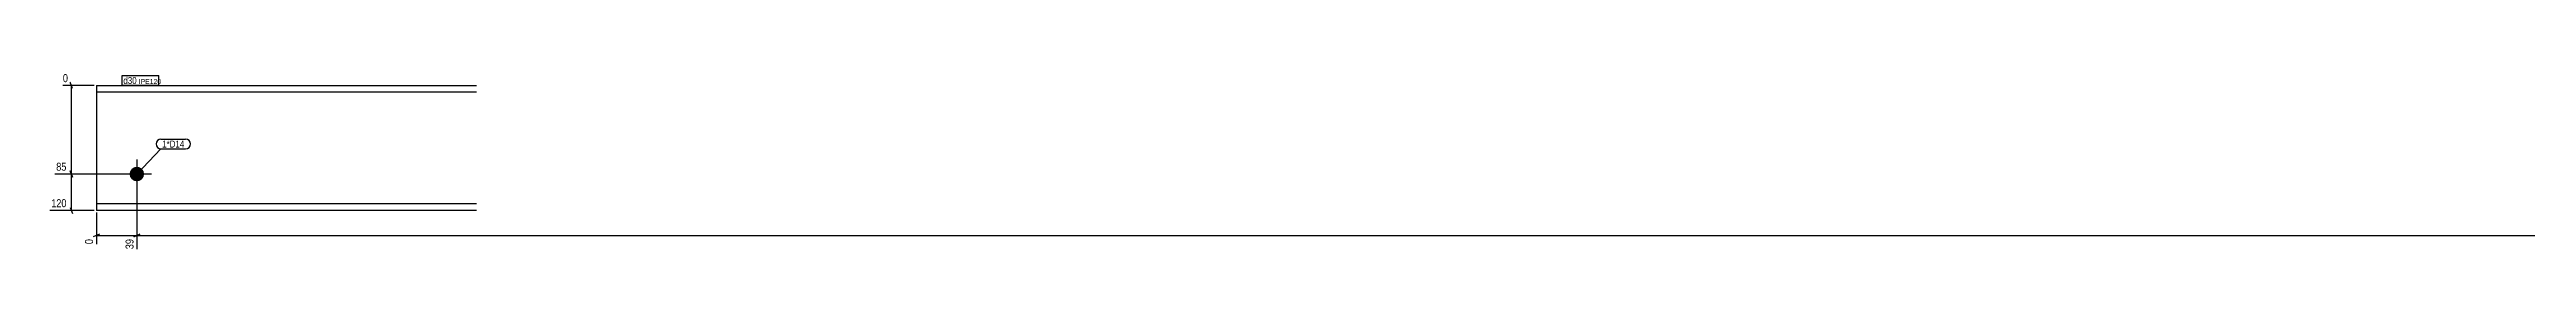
# Model space of a CAD drawing. Header units: millimetres. Extents: x 6 to 15208, y 4 to 186.
# Drawn here: x 6 to 2390, y 14 to 186 of the extents above; entities that cross this region are included whole.
import ezdxf

# ---------------------------------------------------------------- set-up
doc = ezdxf.new("R2010")
doc.units = ezdxf.units.MM
for name, color, linetype in [('MÅLSÆTNING', 7, 'Continuous'), ('STÅL', 7, 'Continuous'), ('TEKST', 7, 'Continuous')]:
    doc.layers.add(name, color=color, linetype=linetype)
doc.styles.add('Arial Narrow', font='ARIALN.TTF', dxfattribs={"height": 0.2})

msp = doc.modelspace()

# ---------------------------------------------------------------- hatches: boundary and pattern name
at = {"layer": 'STÅL', "linetype": 'Continuous'}
msp.add_hatch(color=3, dxfattribs=at).paths.add_polyline_path([(96.9, 87.9, -1), (82.9, 87.9, -1)])

# ---------------------------------------------------------------- linework, layer by layer
at = {"layer": 'MÅLSÆTNING', "color": 7, "linetype": 'Continuous'}
for p, q in [((48.9, 172.9), (18.7, 172.9)), ((28.1, 169.9), (25.7, 175.9)), ((26.9, 87.9), (26.9, 172.9)), ((87.9, 87.9), (10.9, 87.9)), ((87.9, 87.9), (10.9, 87.9)), ((25.7, 90.9), (28.1, 84.9)), ((28.1, 84.9), (25.7, 90.9)), ((26.9, 52.9), (26.9, 87.9)), ((89.9, 85.9), (89.9, 15.8)), ((89.9, 85.9), (89.9, 15.8)), ((48.9, 52.9), (6, 52.9)), ((25.7, 55.9), (28.1, 49.9)), ((50.9, 50.9), (50.9, 20.6)), ((53.9, 30.1), (47.9, 27.7)), ((50.9, 28.9), (89.9, 28.9)), ((92.9, 30.1), (86.9, 27.7)), ((86.9, 27.7), (92.9, 30.1)), ((89.9, 28.9), (4770.9, 28.9))]:
    msp.add_line(p, q, dxfattribs=at)
at = {"layer": 'STÅL', "color": 2, "linetype": 'Continuous'}
for p, q in [((50.9, 172.9), (50.9, 66.2)), ((50.9, 172.9), (416.9, 172.9)), ((416.9, 166.6), (50.9, 166.6)), ((50.9, 66.2), (50.9, 52.9)), ((416.9, 59.2), (50.9, 59.2)), ((416.9, 52.9), (50.9, 52.9))]:
    msp.add_line(p, q, dxfattribs=at)
at = {"layer": 'STÅL', "color": 3, "linetype": 'Continuous'}
for p, q in [((89.9, 101.9), (89.9, 73.9)), ((103.9, 87.9), (75.9, 87.9))]:
    msp.add_line(p, q, dxfattribs=at)

# ---------------------------------------------------------------- wipeouts: each hides what was drawn before it
at = {"color": 0}
msp.add_wipeout([(135.6, 113.3), (135.6, 120.3), (114.3, 120.3), (114.3, 113.3)], dxfattribs=at).dxf.layer = 'TEKST'

# ---------------------------------------------------------------- next in the draw order: wipeouts: each hides what was drawn before it
at = {"color": 0, "linetype": 'Continuous'}
for points in [[(25.1, 174.5), (25.1, 185.7), (17.1, 185.7), (17.1, 174.5)], [(23.7, 89.5), (23.7, 100.7), (10.7, 100.7), (10.7, 89.5)], [(23.7, 54.5), (23.7, 65.7), (5.9, 65.7), (5.9, 54.5)], [(49.3, 27.1), (38.1, 27.1), (38.1, 19), (49.3, 19)], [(88.3, 27.1), (77.1, 27.1), (77.1, 14.1), (88.3, 14.1)]]:
    msp.add_wipeout(points, dxfattribs=at).dxf.layer = 'MÅLSÆTNING'
at = {"color": 0}
for points in [[(89.7, 174.3), (89.7, 181.3), (76.9, 181.3), (76.9, 174.3)], [(135.6, 113.3), (135.6, 120.3), (114.3, 120.3), (114.3, 113.3)]]:
    msp.add_wipeout(points, dxfattribs=at).dxf.layer = 'TEKST'

# ---------------------------------------------------------------- next in the draw order: linework, layer by layer
at = {"layer": 'TEKST', "color": 7, "linetype": 'Continuous'}
for p, q in [((113.1, 121.5), (136.8, 121.5)), ((89.9, 87.9), (113.1, 112.1)), ((113.1, 112.1), (136.8, 112.1))]:
    msp.add_line(p, q, dxfattribs=at)
for centre, start, end in [((113.1, 116.8), 90, 270), ((136.8, 116.8), 270, 90)]:
    msp.add_arc(centre, 4.7, start, end, dxfattribs=at)

# ---------------------------------------------------------------- next in the draw order: texts
at = {"layer": 'MÅLSÆTNING', "color": 3, "linetype": 'Continuous', "style": 'Arial Narrow'}
for s, p in [('0', (18.7, 176.1)), ('85', (12.3, 91.1)), ('120', (7.5, 56.1))]:
    msp.add_text(s, height=7.64, dxfattribs=at).set_placement(p)
for s, p in [('0', (47.7, 20.6)), ('39', (86.7, 15.8))]:
    msp.add_text(s, height=7.64, rotation=90.0002, dxfattribs=at).set_placement(p)
at = {"layer": 'TEKST', "color": 3, "style": 'Arial Narrow'}
msp.add_text('1*D14', height=6.68, dxfattribs=at).set_placement((114.3, 113.3))

# ---------------------------------------------------------------- next in the draw order: wipeouts: each hides what was drawn before it
at = {"color": 0}
msp.add_wipeout([(89.7, 174.3), (89.7, 181.3), (76.9, 181.3), (76.9, 174.3)], dxfattribs=at).dxf.layer = 'TEKST'

# ---------------------------------------------------------------- next in the draw order: linework, layer by layer
at = {"layer": 'TEKST', "color": 7, "linetype": 'Continuous'}
msp.add_line((75.7, 173.1), (75.7, 182.5), dxfattribs=at)

# ---------------------------------------------------------------- next in the draw order: wipeouts: each hides what was drawn before it
at = {"color": 0}
msp.add_wipeout([(109.8, 174.3), (109.8, 179.3), (91.8, 179.3), (91.8, 174.3)], dxfattribs=at).dxf.layer = 'TEKST'

# ---------------------------------------------------------------- next in the draw order: wipeouts: each hides what was drawn before it
msp.add_wipeout([(109.8, 174.3), (109.8, 179.3), (91.8, 179.3), (91.8, 174.3)], dxfattribs=at).dxf.layer = 'TEKST'

# ---------------------------------------------------------------- next in the draw order: linework, layer by layer
at = {"layer": 'TEKST', "color": 7, "linetype": 'Continuous'}
for p, q in [((75.7, 182.5), (111, 182.5)), ((75.7, 173.1), (111, 173.1)), ((111, 173.1), (111, 182.5))]:
    msp.add_line(p, q, dxfattribs=at)

# ---------------------------------------------------------------- next in the draw order: texts
at = {"layer": 'TEKST', "color": 3, "style": 'Arial Narrow'}
for s, height, p in [('d30', 6.68, (76.9, 174.3)), ('IPE120', 4.77, (91.8, 174.3))]:
    msp.add_text(s, height=height, dxfattribs=at).set_placement(p)

doc.saveas('drawing.dxf')
